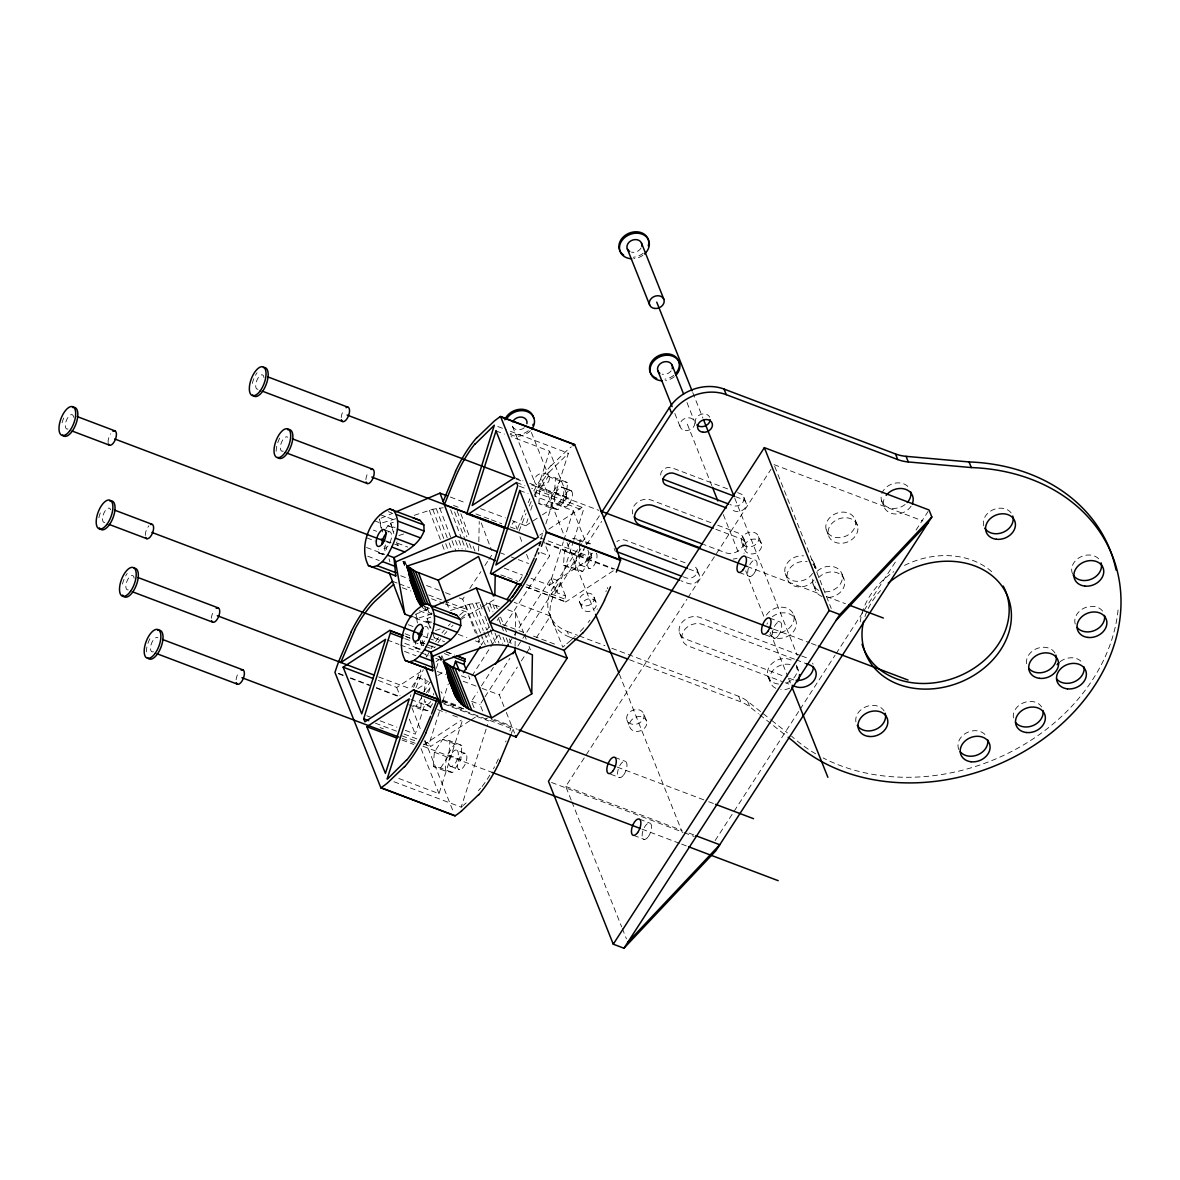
<?xml version="1.0" encoding="UTF-8"?>
<svg xmlns="http://www.w3.org/2000/svg" width="1180" height="1180" viewBox="0 0 1180 1180"><rect width="100%" height="100%" fill="white"/><g stroke="black" fill="none" stroke-linecap="round" stroke-linejoin="round"><path stroke-width="0.75" stroke-dasharray="5 3.75" d="M515.07 646.316L515.232 637.274M515.262 635.474L515.645 612.715L507.415 609.603M478.638 550.942L478.785 543.567M478.829 541.723L479.242 521.457M420.036 649.649L415.183 647.82L415.552 642.451M432.618 703.649L428.016 710.773L420.714 709.269L421.717 694.961M424.461 691.628L425.331 679.105L418.045 677.6L410.67 689.002M433.325 766.513L434.329 752.206L442.618 739.388L449.919 740.878L461.896 745.406L460.893 759.728L452.604 772.546L445.303 771.042L433.325 766.513L440.627 768.003L452.604 772.546M445.303 771.042L446.305 756.734L454.595 743.916L461.896 745.406M440.627 768.003L448.916 755.185L449.919 740.878M538.891 503.609L539.894 489.287L548.184 476.469L555.485 477.974L567.462 482.502L566.459 496.824L558.155 509.642L550.868 508.138L538.891 503.609L546.178 505.099L558.155 509.642M550.868 508.138L551.871 493.83L560.161 481.012L567.462 482.502M546.178 505.099L554.482 492.281L555.485 477.974M591.416 553.228L591.033 558.597L582.743 571.415L575.457 569.911L563.465 565.382L564.468 551.075L570.928 541.104M575.457 569.911L576.445 555.603L582.905 545.632M563.465 565.382L570.766 566.872L579.056 554.054L579.557 546.9M579.69 545.116L580.058 539.747L572.772 538.257L584.749 542.785L592.036 544.275L580.058 539.747M383.249 554.674L378.397 552.83L378.677 549.231M404.268 562.624L404.534 561.724M441.409 656.478L441.069 657.614L437.824 656.39M405.256 730.332L415.286 734.137L425.818 701.2M428.591 692.542L430.803 685.595M436.349 668.264L439.122 659.605L435.774 658.337M469.728 720.832L430.435 746.616L429.21 743.562L439.86 710.272M442.662 701.51L448.252 683.987M398.81 778.461L438.99 793.668L462.811 719.136M512.341 520.675L525.734 525.749L527.947 518.817M530.72 510.144L532.387 504.937M535.159 496.279L549.57 451.202L511.073 436.63M540.853 539.466L543.611 530.852M545.824 523.95L568.421 453.253L508.108 430.42M393.987 781.735L461.188 807.164L487.65 724.402M531.015 578.303L549.423 585.28L563.288 541.945M563.834 540.204L573.259 510.748L534.761 496.175M613.261 570.796L565.736 601.992L564.586 601.372L565.53 595.959L556.96 592.729L573.215 541.93M573.775 540.175L583.289 510.394L582.065 507.326L531.664 488.24M506.323 712.44L511.751 726.084L509.878 730.995M510.365 526.973L517.253 529.584L525.012 509.967M519.038 531.28L526.029 513.448M440.612 701.805L512.99 729.196L511.324 733.547M413.634 687.35L420.744 669.842M415.921 687.748L423.296 669.709M506.028 740.922L505.63 741.955M607.715 587.507L607.213 588.687M529.156 506.102L530.071 504.052A77.777 34.545 -69.3 0 1 531.221 501.485M606.328 590.708L605.915 591.608M528.168 502.71L529.687 499.42M423.561 692.114L430.022 682.143L434.388 683.043M413.118 705.64L416.039 706.23L421.57 697.69M481.263 645.032L487.237 635.799M497.208 620.4L499.199 617.317M471.897 675.978L489.818 648.263M490.821 646.729L498.786 634.412M504.76 625.179L549.585 555.913L543.774 541.31M474.065 707.764L471.484 701.274L477.458 692.041M481.44 685.89L493.388 667.408M509.332 642.775L513.315 636.625M514.303 635.091L551.163 578.126L559.718 581.371L565.53 595.959M574.601 638.955L569.453 637.008L567.211 631.389A40.843 32.907 -21.7 0 1 553.405 586.888L581.401 543.626M582.404 542.077L600.399 514.259M482.62 710.994L480.039 704.519L484.021 698.354M485.01 696.82L509.908 658.337M517.887 646.021L521.87 639.87M522.858 638.321L525.852 633.704M526.841 632.17L559.718 581.371M569.453 637.008A40.843 32.907 -21.7 0 1 555.647 592.508L585.634 546.148M586.637 544.6L601.638 521.427M503.993 706.599L499.347 694.917L517.356 667.084M521.368 660.903L525.365 654.708M526.369 653.159L530.366 646.979M536.369 637.702L550.381 616.049L514.2 602.346M571.223 800.158L565.766 786.455L686.908 599.234M687.911 597.685L771.012 469.271M715.139 840.558L733.134 812.755M734.137 811.206L799.111 710.803M800.099 709.254L835.086 655.18M836.089 653.646L863.082 611.933M864.085 610.385L896.062 560.957M916.049 530.056L928.055 511.515M386.007 528.566L387.866 525.734L395.079 527.46M459.566 615.223L466.528 609.323L462.722 599.234L464.743 596.166M469.773 588.525L480.85 571.681M484.877 565.559L487.9 560.972M488.904 559.438L492.93 553.317M512.076 524.245L514.082 521.177L517.253 529.584M475.481 640.902L478.933 642.215L481.956 637.613M486.986 629.973L488.992 626.904M519.215 581.003L522.224 576.4M549.084 472.266L568.421 453.253M480.525 788.166L479.626 789.243M479.331 789.597L478.416 790.644M550.986 465.805L568.214 449.27A99.415 44.147 -69.3 0 1 571.341 446.837M448.4 625.798L450.362 623.763M580.309 631.403L580.619 631.079A77.777 34.545 -69.3 0 0 583.997 627.45M451.453 626.846L452.987 625.356M575.353 636.271L574.365 637.171M573.716 637.775L572.639 638.764M572.256 639.103L571.046 640.165M466.144 802.931L465.112 803.846M570.633 640.534L565.648 644.796M464.758 804.14L463.283 805.424M461.587 617.642L467.723 612.479L475.422 632.923M462.486 806.088L461.188 807.164M564.837 645.49L562.786 647.201L550.381 616.049M525.734 525.749L540.883 515.808M542.402 514.804L568.155 497.901L549.57 451.202M539.747 535.101L542.771 533.109M548.818 529.142L582.065 507.326M549.423 585.28L591.844 557.447L589.852 552.432M378.293 680.476L396.716 687.439L423.974 669.547M436.099 661.582L439.122 659.605M417.882 688.619L427.086 682.586M437.824 675.55L443.946 671.523M423.428 744.993L461.306 720.125M471.233 719.844L477.281 715.876M485.836 719.107L487.576 717.971M460.495 619.618L480.717 607.7M482.281 606.786L494.73 599.44M417.41 622.996L415.847 614.22L429.284 608.393M381.066 518.226L392.851 513.212M432.219 613.821L417.514 618.423L411.097 616.004M395.713 518.758L381.007 523.242L374.591 520.808M429.992 627.893L427.072 618.468L432.027 616.786M450.48 610.503L469.109 604.293L479.508 602.715M435.479 630.548L440.243 628.925M393.84 533.611L390.61 523.197L395.669 521.501M414.18 515.336L432.75 509.273L443.164 507.739M398.855 535.558L403.619 533.965M499.184 606.476L486.337 602.965L490.349 613.069M431.777 622.17L424.476 620.68L431.364 623.291M415.183 647.82L422.47 649.31M378.397 552.83L385.609 554.556M450.214 766.189L459.625 769.699M570.235 490.334L561.326 487.104L571.548 490.983L562.536 487.355A8.673 3.85 -69.3 0 0 554.6 497.503A8.673 3.85 -69.3 0 0 560.338 501.102A8.673 3.85 -69.3 0 0 562.536 487.355M425.641 704.416L430.685 706.304M456.985 750.274A8.673 3.85 -69.3 0 1 454.787 764.006A8.673 3.85 -69.3 0 1 449.034 760.407A8.673 3.85 -69.3 0 1 456.985 750.274L465.23 753.356A8.673 3.85 -69.3 0 1 463.74 766.705A8.673 3.85 -69.3 0 1 457.501 764.345A8.673 3.85 -69.3 0 1 465.23 753.356M774.021 464.625L922.878 520.97M727.588 488.889L671.981 467.841A7.655 6.165 -21.7 0 0 664.001 469.021A7.655 6.165 -21.7 0 0 660.756 475.599M737.574 492.665L740.435 493.742A7.655 6.165 -21.7 0 1 743.017 502.09A7.655 6.165 -21.7 0 1 732.78 505.586L729.919 504.494M735.538 496.662L742.663 499.361A7.655 6.165 -21.7 0 1 745.259 507.71A7.655 6.165 -21.7 0 1 735.007 511.191L730.73 509.568M497.783 426.511L506.397 429.771M496.013 430.936L504.376 434.107M710.921 522.666L651.139 500.04A12.759 10.281 -21.7 0 0 637.318 502.385A12.759 10.281 -21.7 0 0 632.687 514.008M717.706 525.233L738.09 532.947A12.759 10.281 -21.7 0 1 742.397 546.856A12.759 10.281 -21.7 0 1 725.331 552.668L703.59 544.437M715.876 529.304L740.317 538.567A12.759 10.281 -21.7 0 1 744.02 553.346M548.184 476.469L560.161 481.012M746.63 556.872L755.79 560.338M554.482 492.281L566.459 496.824M514.583 477.635L522.961 480.806M529.658 483.328L568.155 497.901M516.088 479.021L522.991 481.632M531.605 484.906L598.85 510.35M747.147 566.489L819.569 593.894M826.457 596.505L845.426 603.688M539.894 489.287L551.871 493.83M516.53 482.517L524.938 485.703M519.436 486.219L526.162 488.771M534.555 491.942L583.289 510.394M739.226 572.492L749.92 576.533M519.702 490.467L528.065 493.638M685.093 562.801L625.208 540.13A7.655 6.165 -21.7 0 0 616.816 541.605M688.766 568.952L695.89 571.651A7.655 6.165 -21.7 0 1 698.472 580A7.655 6.165 -21.7 0 1 688.235 583.481L681.096 580.781M683.146 576.784L685.993 577.861A7.655 6.165 -21.7 0 0 696.244 574.38A7.655 6.165 -21.7 0 0 693.648 566.031M450.332 497.046L465.834 502.916M480.54 508.639L505.468 517.917M769.685 618.069L780.378 622.111M539.953 537.8L591.844 557.447M453.503 505.453L458.666 507.415M475.894 513.934L489.685 519.156M491.411 519.805L501.751 523.714M579.056 554.054L591.033 558.597M545.927 542.977L614.898 569.085M773.534 629.132L809.746 642.835M811.471 643.484L816.649 645.445M545.868 543.7L613.069 569.129M564.468 551.075L576.445 555.603M765.333 634.84L774.508 638.306M541.03 552.668L549.585 555.913M570.766 566.872L582.743 571.415M800.04 655.343L699.784 617.391A14.042 11.313 -21.7 0 0 681.008 623.792A14.042 11.313 -21.7 0 0 685.742 639.088L782.665 675.771M801.707 655.977L806.722 657.865A14.042 11.313 -21.7 0 1 808.742 658.868M794.479 659.192L702.572 624.412A14.042 11.313 -21.7 0 0 683.795 630.799A14.042 11.313 -21.7 0 0 688.545 646.109L782.119 681.524M796.146 659.827L806.176 663.632M500.999 553.081L504.435 554.379M511.338 556.99L516.501 558.937M518.226 559.6L528.566 563.509M388.294 511.619L391.701 512.917M379.665 514.421L392.557 519.303M504.244 568.17L522.651 575.147M387.866 525.734L394.754 528.345M789.346 678.294L792.694 679.562A14.042 11.313 -21.7 0 0 793.771 679.916M500.792 574.881L505.969 576.828M507.68 577.492L518.02 581.401M526.634 584.661L564.542 599.012M785.452 682.792L788.801 684.046M526.678 587.021L564.586 601.372M526.103 586.991L565.736 601.992M373.367 530.115L376.597 531.325M397.395 543.169L407.72 547.077M386.406 541.03L398.457 545.588L397.07 541.104M386.524 541.856L389.975 543.154M366.774 537.859L375.284 541.074M366.464 547.476L384.827 554.423M567.211 631.389L577.507 635.283M579.218 635.932L604.942 645.667M611.8 648.263L738.68 696.288A40.843 32.907 -21.7 0 1 747.574 701.289L761.779 712.543M367.703 556.208L379.237 560.574M629.471 659.723L740.922 701.908A40.843 32.907 -21.7 0 1 749.816 706.894L758.342 713.649M400.699 575.751L409.312 579.011M426.541 585.531L443.769 592.05M445.494 592.714L452.382 595.325M459.286 597.921L462.722 599.234M392.439 581.268L397.601 583.23M399.327 583.879L409.667 587.788M428.62 594.971L442.412 600.192M444.123 600.841L466.528 609.323M502.474 624.382L524.879 632.849M533.493 636.109L555.883 644.59M402.247 587.699L410.861 590.959M431.541 598.776L443.592 603.349M445.317 603.998L467.723 612.479M424.785 606.594L429.904 608.541M419.387 610.739L429.063 614.397M415.168 618.084L430.685 623.955M458.253 634.383L466.867 637.643M408.31 624.751L413.148 626.58M434.211 637.79L444.536 641.699M423.06 636.109L433.385 640.017M405.094 633.778L410.198 635.71M405.3 636.256L410.463 638.218M420.803 642.126L424.254 643.439M431.143 646.05L434.594 647.348M446.645 651.906L453.548 654.517M406.451 636.89L409.902 638.188M420.227 642.097L425.405 644.059M427.13 644.708L434.019 647.319M446.084 651.891L454.698 655.151M404.755 638.587L411.658 641.197M413.369 641.846L423.709 645.755M425.434 646.419L432.323 649.015M444.388 653.587L451.276 656.198M404.814 643.351L419.844 649.044M387.232 639.958L398.958 644.398M400.625 645.032L419.033 651.994M420.714 652.629L429.077 655.8M404.475 651.389L415.994 655.755M461.351 675.816L469.906 679.046L468.608 675.816M437.308 671.435L445.937 674.709M463.165 681.229L480.393 687.748M482.119 688.397L499.347 694.917M418.045 677.6L428.311 681.494M471.484 701.274L480.039 704.519M614.957 757.427L625.651 761.469M442.825 699.991L458.327 705.861M494.509 719.549L511.751 726.084M442.78 701.009L463.445 708.841M378.632 676.937L410.404 688.81M442.205 700.979L463.858 709.047M491.441 719.49L517.312 729.27M617.317 767.133L706.982 801.058M708.693 801.721L713.871 803.669M443.96 703.988L488.756 720.951M610.606 774.198L619.78 777.664M410.935 699.504L431.01 707.1M437.706 709.637L446.07 712.794M452.766 715.331L457.796 717.234M338.513 673.308L343.69 675.255M350.578 677.866L369.532 685.049M376.42 687.645L398.825 696.126M338.394 673.75L343.557 675.698M350.46 678.308L369.414 685.492M376.302 688.088L398.693 696.569M416.039 706.23L428.016 710.773M408.737 704.74L420.714 709.269M442.618 739.388L454.595 743.916M565.766 786.455L682.129 830.499M688.973 833.095L694.106 835.042M551.503 782.473L682.35 831.988M684.061 832.638L694.327 836.517M366.759 715.759L370.107 717.027M380.137 720.832L396.878 727.16M639.545 819.2L650.239 823.257M375.447 723.207L397.291 731.467M404.002 734.019L417.454 739.108M424.166 741.645L429.21 743.562M380.019 727.544L383.382 728.812M401.864 735.804L415.316 740.893M423.709 744.078L430.435 746.616M448.916 755.185L460.893 759.728M402.306 738.4L416.098 743.621M423 746.232L491.972 772.34M641.979 829.112L679.916 843.479M681.642 844.128L686.819 846.09M434.329 752.206L446.305 756.734M401.997 740.008L413.708 744.447M633.66 835.396L644.354 839.437M555.78 503.285L564.645 506.677M580.368 565.058L589.145 568.421M384.311 529.673L390.344 532.033M422.13 607.317L431.762 614.456L429.815 609.308M763.209 713.664L770.304 719.299M771.72 720.42L787.34 732.81M759.758 714.785L786.736 736.173M405.935 564.335L404.106 562.078L405.404 565.515M442.5 659.9L440.686 657.629L442.013 661.007M881.534 500.571L883.776 506.191M855.22 519.967A15.311 12.346 -21.7 0 1 836.664 537.578A15.311 12.346 -21.7 0 1 830.322 517.135A15.311 12.346 -21.7 0 1 855.22 519.967L857.462 525.572A15.311 12.346 -21.7 0 1 838.892 543.198A15.311 12.346 -21.7 0 1 832.564 522.755A15.311 12.346 -21.7 0 1 857.462 525.572M826.251 529.82L828.478 535.44M842.004 574.144L844.246 579.764M814.2 563.612L816.442 569.232M774.7 466.336L831.266 608.482M813.035 584.012L815.277 589.617M785.231 573.48L787.458 579.1M793.698 615.046L795.94 620.65M743.843 497.193L746.085 502.813M758.637 536.62A8.938 7.198 -21.7 0 1 747.81 546.9A8.938 7.198 -21.7 0 1 744.108 534.982A8.938 7.198 -21.7 0 1 758.637 536.62L761.425 543.641A8.938 7.198 -21.7 0 1 750.598 553.922A8.938 7.198 -21.7 0 1 746.896 542.004A8.938 7.198 -21.7 0 1 761.425 543.641M692.734 392.542L702.911 418.133M734.816 498.314L797.282 655.254M796.839 666.405L799.067 672.01A15.311 12.346 -21.7 0 0 796.426 667.733M743.784 538.7L746.011 544.319M686.981 402.572L694.43 421.29M741.733 542.387L744.521 549.393M687.335 424.166L711.776 485.585M723.325 514.583L738.931 553.818M745.731 570.884L764.05 616.948M770.157 632.303L787.812 676.656M788.491 678.352L790.526 683.471M674.827 413.443L680.24 427.057M767.856 676.258L770.098 681.878M697.07 569.483L699.312 575.102M747.574 701.289L749.816 706.894M738.68 696.288L740.922 701.908M679.488 632.76L682.276 639.781M614.131 548.508L615.252 551.311M573.259 510.748L586.534 544.098M643.793 714.092A8.938 7.198 -21.7 0 1 632.967 724.373A8.938 7.198 -21.7 0 1 629.279 712.455A8.938 7.198 -21.7 0 1 643.793 714.092L646.596 721.113A8.938 7.198 -21.7 0 1 635.769 731.394A8.938 7.198 -21.7 0 1 632.067 719.476A8.938 7.198 -21.7 0 1 646.596 721.113M531.398 432.47L549.01 476.72M594.027 597.05A7.655 6.165 -21.7 0 1 584.734 605.856A7.655 6.165 -21.7 0 1 581.563 595.635A7.655 6.165 -21.7 0 1 594.027 597.05L596.254 602.67A7.655 6.165 -21.7 0 1 586.976 611.476A7.655 6.165 -21.7 0 1 583.805 601.254A7.655 6.165 -21.7 0 1 596.254 602.67M541.915 479.596L564.32 535.897M567.034 542.712L594.189 610.96M619.308 674.075L682.438 832.726M512.474 426.319L534.82 482.473M626.89 719.844L629.692 726.865M579.528 601.977L581.77 607.597M551.163 578.126L556.96 592.729M553.405 586.888L555.647 592.508M548.995 612.995L551.237 618.6M515.645 612.715L523.684 632.937M524.363 634.619L526.369 639.678M529.053 646.404L530.395 649.782M495.88 605.237L497.223 608.6M500.571 617.037L503.934 625.459M504.598 627.141L506.618 632.2M509.288 638.926L511.309 643.985M571.902 801.869L621.654 926.89M622.332 928.601L626.418 938.882M492.827 604.234L495.512 610.975M498.86 619.397L500.866 624.441M501.544 626.138L503.55 631.182M506.235 637.923L508.241 642.982M489.626 603.467L492.989 611.889M503.034 637.156L505.719 643.897M499.066 634.973L502.429 643.395M495.01 633.041L499.037 643.144M480.186 604.396L482.192 609.455M484.877 616.196L486.883 621.255M487.561 622.937L489.567 627.996M490.231 629.678L495.6 643.159M476.042 602.98L486.765 629.943M487.443 631.625L492.134 643.425M472.561 603.511L483.284 630.474M483.962 632.155L487.989 642.259M469.109 604.293L480.511 632.937M481.175 634.619L485.201 644.723M465.702 605.325L477.103 633.955M477.782 635.651L481.13 644.074M512.99 729.196L514.554 733.119M427.072 618.468L430.995 628.335M441.866 655.652L443.827 660.594M439.786 656.891L441.128 660.254M439.181 655.992L441.187 661.051M415.847 614.22L418.207 621.963M411.909 707.705L421.437 731.659M424.844 740.214L453.445 812.091M396.716 687.439L400.02 695.772M409.312 719.122L415.286 734.137M421.068 748.636L438.99 793.668M519.938 536.708L522.888 544.555M526.59 554.364L529.54 562.196M481.263 522.932L491.618 550.441M460.849 513.728L469.92 537.8M473.165 546.399L475.761 553.273M457.147 510.999L466.867 536.782M469.448 543.67L472.044 550.544M454.595 511.958L465.613 541.178M466.262 542.903L468.209 548.051M450.642 509.716L461.66 538.95M462.309 540.661L465.554 549.26M458.917 540.411L462.162 549.01M455.48 540.411L458.725 548.995M439.698 508.005L451.35 538.936M451.999 540.661L455.893 550.972M436.217 508.506L448.518 541.178M449.167 542.889L452.412 551.488M432.75 509.273L445.067 541.93M445.716 543.655L448.946 552.255M429.343 510.276L441.645 542.948M442.294 544.659L445.539 553.258M478.225 640.356L478.933 642.215M446.645 602.552L449.241 609.441M427.101 607.833L429.033 612.981M424.564 606.137L426.511 611.299M390.61 523.197L393.781 531.575M404.917 561.134L406.82 566.164M403.206 561.37L404.504 564.807M402.882 561.297L404.519 565.692M432.78 633.129L435.11 640.666M396.524 542.284L397.601 545.75M425.744 654L426.629 657.053M389.031 558.774L389.901 561.857M422.116 640.224L423.487 645.578M385.506 544.953L386.642 549.556M382.704 532.018L379.385 518.949L380.978 527.947M420.552 640.548L421.806 647.569M384.164 545.971L385.447 553.169M529.614 499.361A82.541 36.654 -69.3 0 1 529.923 498.698M533.803 490.969A82.541 36.654 -69.3 0 1 550.957 465.569M410.316 696.613A99.415 44.147 -69.3 0 1 410.965 694.696M426.998 656.272A82.541 36.654 -69.3 0 1 432.809 646.065M435.671 641.61A82.541 36.654 -69.3 0 1 438.621 637.377M442.043 632.893A82.541 36.654 -69.3 0 1 444.403 630.046M388.014 531.988A8.938 3.968 -69.3 0 1 390.55 541.266A8.938 3.968 -69.3 0 1 382.438 547.402M434.697 647.599A77.777 34.545 -69.3 0 1 435.243 646.758M438.001 642.658A77.777 34.545 -69.3 0 1 440.848 638.764M444.388 634.368A77.777 34.545 -69.3 0 1 446.837 631.61M424.859 626.787A8.938 3.968 -69.3 0 1 427.588 635.224A8.938 3.968 -69.3 0 1 419.829 643.071M498.388 758.932A77.777 34.545 -69.3 0 1 493.476 768.77M489.833 775.127A77.777 34.545 -69.3 0 1 480.584 788.461M441.01 691.775A8.673 3.85 -69.3 0 1 441.999 693.235M433.694 693.442A8.673 3.85 -69.3 0 1 433.444 695.005M430.685 701.584A8.673 3.85 -69.3 0 1 424.343 699.475M426.452 692.808A8.673 3.85 -69.3 0 1 430.789 688.324M596.387 553.11A8.673 3.85 -69.3 0 1 593.909 565.545A8.673 3.85 -69.3 0 1 587.625 565.618A8.673 3.85 -69.3 0 1 592.434 553.154M587.891 549.983A8.673 3.85 -69.3 0 1 585.133 562.609A8.673 3.85 -69.3 0 1 579.026 561.975A8.673 3.85 -69.3 0 1 584.262 549.615M597.316 608.909A77.777 34.545 -69.3 0 1 597.05 609.367M589.926 620.12A77.777 34.545 -69.3 0 1 588.186 622.421M534.142 495.452A77.777 34.545 -69.3 0 1 549.039 471.971M98.899 517.725A15.311 6.8 -69.3 0 1 100.743 511.84M104.769 522.563A7.655 3.407 -69.3 0 1 103.958 513.005A7.655 3.407 -69.3 0 1 110.64 509.804M145.288 535.455A7.655 3.407 -69.3 0 1 148.901 525.823M62.068 422.765A15.311 6.8 -69.3 0 1 64.163 417.012M67.968 429.019A7.655 3.407 -69.3 0 1 65.402 424.24A7.655 3.407 -69.3 0 1 69.635 415.493A7.655 3.407 -69.3 0 1 73.632 417.322M108.132 442.574A7.655 3.407 -69.3 0 1 110.596 433.827M128.207 589.912A7.655 3.407 -69.3 0 1 127.558 579.823A7.655 3.407 -69.3 0 1 134.151 578.185M211.397 618.231A7.655 3.407 -69.3 0 1 213.89 610.842M122.454 584.056A15.311 6.8 -69.3 0 1 127.204 573.436M146.32 651.935A15.311 6.8 -69.3 0 1 150.789 637.111M153.429 651.729A7.655 3.407 -69.3 0 1 151.188 644.324A7.655 3.407 -69.3 0 1 157.869 637.805M236.103 679.754A7.655 3.407 -69.3 0 1 238.832 672.423M258.036 389.267A7.655 3.407 -69.3 0 1 257.387 379.178A7.655 3.407 -69.3 0 1 263.981 377.541M341.227 417.587A7.655 3.407 -69.3 0 1 343.719 410.198M252.284 383.412A15.311 6.8 -69.3 0 1 257.034 372.792M276.149 451.291A15.311 6.8 -69.3 0 1 280.619 436.467M283.259 451.084A7.655 3.407 -69.3 0 1 281.017 443.68A7.655 3.407 -69.3 0 1 287.699 437.161M365.889 479.582A7.655 3.407 -69.3 0 1 368.662 471.779M671.125 370.859A7.655 6.165 -21.7 0 1 662.113 374.207M674.341 376.7A15.311 12.346 -21.7 0 1 665.49 380.594M673.78 375.299A15.311 12.346 -21.7 0 1 664.93 379.193M642.894 255.293A15.311 12.346 -21.7 0 1 633.837 258.671M643.189 253.243A15.311 12.346 -21.7 0 1 633.277 257.269M641.079 247.962A7.655 6.165 -21.7 0 1 631.521 252.166M530.484 430.7A15.311 12.346 -21.7 0 1 510.158 434.461M528.36 430.715A15.311 12.346 -21.7 0 1 510.453 433.488M524.245 427.779A7.655 6.165 -21.7 0 1 515.734 429.358A7.655 6.165 -21.7 0 1 512.223 423.222M736.999 558.258A12.759 10.281 -21.7 0 1 733.193 559.04M818.537 577.758A15.311 12.346 -21.7 0 1 843.818 578.643A15.311 12.346 -21.7 0 1 827.357 597.478M822.106 596.52A15.311 12.346 -21.7 0 1 815.749 582.065M772.34 616.712A15.311 12.346 -21.7 0 1 793.594 616.683A15.311 12.346 -21.7 0 1 789.745 635.061A15.311 12.346 -21.7 0 1 768.755 633.867M767 624.176A15.311 12.346 -21.7 0 1 767.442 622.966M789.715 688.176A15.311 12.346 -21.7 0 1 780.747 689.651M775.806 688.294A15.311 12.346 -21.7 0 1 772.104 671.568A15.311 12.346 -21.7 0 1 792.237 665.122M812.843 564.129A15.311 12.346 -21.7 0 1 816.737 570.486M814.053 580.073A15.311 12.346 -21.7 0 1 794.317 586.003A15.311 12.346 -21.7 0 1 788.476 570.412A15.311 12.346 -21.7 0 1 807.15 561.65M911.093 506.117A15.311 12.346 -21.7 0 1 891.195 513.3A15.311 12.346 -21.7 0 1 884.794 497.488M864.955 616.58A76.567 61.714 -21.7 0 1 880.575 590.516M1118.065 609.986A188.874 152.22 -21.7 0 1 1009.136 752.737A188.874 152.22 -21.7 0 1 823.094 757.929M815.646 753.828A188.874 152.22 -21.7 0 1 791.603 736.187M695.743 423.34A7.655 6.165 -21.7 0 1 700.183 414.667A7.655 6.165 -21.7 0 1 709.77 417.219M817.298 571.15A15.311 12.346 -21.7 0 1 841.812 573.569A15.311 12.346 -21.7 0 1 825.13 591.859M818.743 590.428A15.311 12.346 -21.7 0 1 813.079 577.654M855.884 721.836A15.311 12.346 -21.7 0 1 866.268 706.614A15.311 12.346 -21.7 0 1 884.1 710.906M983.781 525.897A15.311 12.346 -21.7 0 1 993.132 509.731A15.311 12.346 -21.7 0 1 1011.688 513.713M1026.615 663.721A15.311 12.346 -21.7 0 1 1037.751 648.233A15.311 12.346 -21.7 0 1 1055.436 653.912M766.381 615.119A15.311 12.346 -21.7 0 1 786.868 608.143A15.311 12.346 -21.7 0 1 792.046 624.825A15.311 12.346 -21.7 0 1 771.558 631.802M796.382 665.21A15.311 12.346 -21.7 0 1 784.494 683.574M778.52 684.046A15.311 12.346 -21.7 0 1 769.508 666.479A15.311 12.346 -21.7 0 1 793.24 661.287M811.56 559.335A15.311 12.346 -21.7 0 1 814.628 567.433M812.548 573.406A15.311 12.346 -21.7 0 1 793.285 580.781A15.311 12.346 -21.7 0 1 785.688 565.957A15.311 12.346 -21.7 0 1 803.551 555.839M905.134 504.509A15.311 12.346 -21.7 0 1 883.599 504.244A15.311 12.346 -21.7 0 1 888.584 485.614A15.311 12.346 -21.7 0 1 909.456 488.402M958.883 749.58A15.311 12.346 -21.7 0 1 967.054 732.559A15.311 12.346 -21.7 0 1 986.333 736.217M1013.413 717.897A15.311 12.346 -21.7 0 1 1023.798 702.675A15.311 12.346 -21.7 0 1 1041.63 706.968M1060.097 661.685A15.311 12.346 -21.7 0 1 1081.913 662.275M1072.561 573.893A15.311 12.346 -21.7 0 1 1080.733 556.872A15.311 12.346 -21.7 0 1 1100.011 560.529M1075.231 624.058A15.311 12.346 -21.7 0 1 1084.582 607.907A15.311 12.346 -21.7 0 1 1103.153 611.889M860.205 621.949A76.567 61.714 -21.7 0 1 893.791 571.651M904.5 565.412A76.567 61.714 -21.7 0 1 993.678 573.495M812.577 663.101A14.042 11.313 -21.7 0 1 812.99 664.193M569.099 504.081A8.673 3.85 -69.3 0 0 570.943 490.511A8.673 3.85 -69.3 0 0 563.096 501.087A8.673 3.85 -69.3 0 0 569.099 504.081M685.3 430.508A7.655 6.165 -21.7 0 0 694.577 421.702A7.655 6.165 -21.7 0 0 682.129 420.301A7.655 6.165 -21.7 0 0 685.3 430.508M539.88 485.939A7.655 6.165 -21.7 0 0 549.157 477.133A7.655 6.165 -21.7 0 0 536.708 475.717A7.655 6.165 -21.7 0 0 539.88 485.939M753.887 573.687A8.673 3.85 -69.3 0 0 755.569 560.22A8.673 3.85 -69.3 0 0 747.781 571.002A8.673 3.85 -69.3 0 0 753.887 573.687M778.476 635.474A8.673 3.85 -69.3 0 0 780.157 621.993A8.673 3.85 -69.3 0 0 772.354 632.775A8.673 3.85 -69.3 0 0 778.476 635.474M648.336 836.605A8.673 3.85 -69.3 0 0 650.003 823.124A8.673 3.85 -69.3 0 0 642.215 833.906A8.673 3.85 -69.3 0 0 648.336 836.605M623.748 774.817A8.673 3.85 -69.3 0 0 625.429 761.351A8.673 3.85 -69.3 0 0 617.627 772.133A8.673 3.85 -69.3 0 0 623.748 774.817"/><path stroke-width="1.5" d="M447.559 676.892L455.878 697.321L461.336 704.121L468.917 709.21L491.573 717.942L531.752 693.87L514.981 651.744L515.041 648.13M531.752 693.87L532.401 654.841C517.061 647.879 499.243 640.902 482.473 647.437L443.827 660.594L454.595 694.755M494.803 595.856L495.231 574.336M424.52 649.693C431.555 636.846 439.653 618.645 430.302 605.134L426.26 603.806C406.628 611.668 394.902 641.92 405.315 660.564L432.736 670.742L430.936 652.127L424.52 649.693L419.461 656.183L414.239 660.387L409.357 661.892L405.315 660.564M387.556 555.19C394.754 542.299 402.808 524.156 393.722 510.424L389.725 508.949C369.886 516.53 358.351 546.827 368.425 565.589L395.787 575.899L393.973 557.624L387.556 555.19L382.468 561.591L377.261 565.677L372.408 567.049L368.425 565.589M437.603 699.062L413.487 689.931L364.9 721.821L363.676 718.753L390.949 631.02L389.784 630.385L340.725 662.6L354.708 630.12M413.487 689.931L414.637 690.551L414.667 692.911L387.099 779.125L388.397 778.048M453.297 668.234L455.539 661.228L464.094 664.458L466.026 669.326M464.094 664.458L465.038 659.06L458.71 656.478M476.882 437.765L494.11 421.231A99.415 44.147 -69.3 0 1 498.344 418.015L500.32 416.628A2.552 1.136 -69.3 0 1 500.556 416.496L546.488 531.9A2.552 1.136 -69.3 0 1 546.355 532.342L545.219 535.764A99.415 44.147 -69.3 0 1 542.623 543.11L541.384 546.325M500.556 416.496L574.66 444.536L620.577 559.94A2.552 1.136 -69.3 0 1 620.459 560.382L619.308 563.819A99.415 44.147 -69.3 0 1 616.712 571.15L616.329 572.138M540.676 541.812L540.263 542.933M437.647 698.029L431.526 713.9M438.901 701.156L425.832 732.957M539.939 543.744L539.216 545.647M510.851 734.786L499.937 761.012M538.124 548.435L536.472 552.624M538.862 552.756L538.404 553.877M430.626 716.157L425.449 728.326A77.777 34.545 -69.3 0 1 406.495 760.422M535.971 553.833L534.968 556.282M536.413 558.701L530.351 572.123M610.503 586.755L604.455 600.178M534.245 558.022L526.723 574.218M455.598 471.366L443.164 501.544L456.188 536.118L497.547 551.768M530.469 572.241A82.541 36.654 -69.3 0 1 508.728 605.016L489.936 622.273L564.025 650.327L567.138 658.16L516.102 737.043L442.013 709.003L432.603 656.331L430.936 652.127C442.913 646.271 455.981 638.734 460.79 625.518L460.495 619.544L456.645 615.105L426.26 603.806M411.731 616.771L404.829 614.161L395.58 561.916L393.973 557.624C406.068 551.827 419.18 544.275 424.077 531.015L423.856 524.952L420.065 520.395L389.725 508.949M351.08 632.215L338.822 661.228A99.415 44.147 -69.3 0 0 336.226 668.558L335.076 671.995A2.552 1.136 -69.3 0 0 334.943 672.438L380.875 787.842L454.964 815.882A2.552 1.136 -69.3 0 0 455.215 815.749L457.176 814.377A99.415 44.147 -69.3 0 0 461.41 811.162M463.342 672.733L480.275 646.566M512.15 597.316L521.103 583.451M495.379 664.325L508.329 644.324M601.402 512.725L669.385 407.646A40.843 32.907 -21.7 0 1 724.019 389.061L895.487 453.961A40.843 32.907 -21.7 0 0 906.078 456.336L969.06 461.941A188.874 152.22 -21.7 0 1 1116.073 570.029M512.902 653.72L514.893 650.637M603.629 518.33L671.626 413.266A40.843 32.907 -21.7 0 1 726.261 394.666L897.729 459.566A40.843 32.907 -21.7 0 0 908.305 461.955L971.288 467.56A188.874 152.22 -21.7 0 1 1094.981 685.078A188.874 152.22 -21.7 0 1 793.845 741.792L788.166 737.294M764.36 447.648L548.449 781.308L613.261 944.177L623.955 948.219L715.936 850.662L931.846 517.002L929.044 509.981L764.36 447.648L829.171 610.503L839.865 614.544L931.846 517.002M613.261 944.177L829.171 610.503M623.955 948.219L839.865 614.544M507.12 599.366L517.194 584.056M474.994 444.211L494.332 425.213L466.793 513.787L467.944 514.406L516.53 482.517L517.755 485.585L490.482 573.318L520.941 585.029M406.436 760.112L388.781 777.709M404.548 766.572L387.32 783.107A99.415 44.147 -69.3 0 1 383.087 786.323L381.111 787.709A2.552 1.136 -69.3 0 1 380.875 787.842M478.638 794.612L461.41 811.147M582.817 632.923L564.025 650.327M836.03 620.474L928.011 522.917M627.79 942.304L719.771 844.747L695.817 835.691M492.281 616.152L506.53 603.039A77.777 34.545 -69.3 0 0 526.855 574.395M491.559 616.757L488.697 619.161M392.439 581.268L372.718 599.455A82.541 36.654 -69.3 0 0 350.962 632.082M393.633 584.439L374.901 601.299A77.777 34.545 -69.3 0 0 354.575 629.943M573.052 445.612L574.409 444.668A2.552 1.136 -69.3 0 1 574.66 444.536M343.144 667.172L385.565 639.324L361.729 713.871L343.144 667.172L373.278 678.574M491.647 573.937L540.706 541.738M366.847 726.703L409.253 698.87L385.418 773.402L366.847 726.703L396.967 738.105M461.336 704.121L444.58 662.01L452.147 667.084L474.817 675.816L514.981 651.744M422.912 605.96L408 566.415L415.567 571.489L438.223 580.206L478.52 556.473L493.432 596.003M432.632 606.933L476.292 587.994L510.748 601.048M432.603 656.331L493.048 630.12L567.138 658.16M396.215 511.781L439.993 493.137L446.881 495.748M395.58 561.916L456.188 536.118M394.769 575.56L395.787 575.899M449.624 612.656L456.645 615.105M413.103 517.799L420.065 520.395M734.108 496.131L674.208 473.46A7.655 6.165 -21.7 0 0 663.971 476.941A7.655 6.165 -21.7 0 0 666.553 485.29L726.452 507.961M500.32 416.628L574.409 444.668M728.488 503.963L664.325 479.67A7.655 6.165 -21.7 0 1 662.703 478.77M713.148 528.286L653.381 505.66A12.759 10.281 -21.7 0 0 636.3 511.471A12.759 10.281 -21.7 0 0 640.622 525.38L700.389 547.992M267.757 376.848L348.174 407.292M702.233 543.921L638.38 519.76A12.759 10.281 -21.7 0 1 634.191 516.796M347.112 415.065L514.362 478.372M600.576 511.014L747.147 566.489M848.877 604.986L883.363 618.04M262.181 391.111L342.598 421.54M687.335 568.406L627.436 545.735A7.655 6.165 -21.7 0 0 616.609 550.352M681.716 576.253L617.553 551.96A7.655 6.165 -21.7 0 1 616.447 551.414M679.68 580.25L619.78 557.58A7.655 6.165 -21.7 0 1 618.674 557.034M546.488 531.9L620.577 559.94M546.355 532.342L620.459 560.382M292.419 438.842L372.851 469.271M371.788 477.059L535.587 539.053M616.624 569.734L771.808 628.468M818.374 646.094L908.025 680.034M473.667 515.837L444.373 504.745L455.981 476.012A77.777 34.545 -69.3 0 1 474.935 443.916M477.103 517.135L504.671 527.578M466.793 513.787L504.701 528.139M286.858 453.091L367.275 483.535M806.176 663.632L809.524 664.886A14.042 11.313 -21.7 0 1 814.259 680.196A14.042 11.313 -21.7 0 1 795.482 686.583L792.149 685.315M396.48 514.583L423.856 524.952M397.719 521.044L424.077 531.015M495.512 560.751C480.142 553.789 462.353 546.827 445.539 553.258L406.82 566.164L416.481 597.404L420.316 605.045L408.649 574.1M397.35 529.171L420.714 538.006M77.261 416.599L114.903 430.848M490.482 573.318L521.501 585.059M395.374 538.154L414.106 545.234M381.243 539.083L384.68 540.381M114.726 438.975L384.813 541.207M391.996 547.122L404.888 552.004M71.995 430.98L109.637 445.229M382.468 561.591L395.359 566.474M574.601 638.955L627.745 659.074M377.261 565.677L395.993 572.772M433.119 609.19L460.495 619.544M434.447 615.547L460.79 625.518M434.137 623.615L457.501 632.451M114.445 510.07L152.087 524.318M432.234 632.569L450.967 639.663M151.925 532.431L421.998 634.663M417.897 634.147L421.349 635.46M428.915 641.566L441.807 646.433M389.784 630.385L403.575 635.607M109.18 524.451L146.836 538.7M390.949 631.02L403 635.577M456.424 655.8L465.038 659.06M390.978 633.365L403.029 637.938M453.002 656.847L465.068 661.42M419.461 656.183L432.352 661.066M414.239 660.387L432.972 667.482M409.357 661.892L432.736 670.742M137.927 577.492L218.344 607.936M217.282 615.709L374.193 675.108M414.637 690.551L438.753 699.681M519.023 729.933L615.591 766.469M715.596 804.332L753.533 818.684M414.667 692.911L437.072 701.377M132.352 591.755L212.769 622.185M162.589 639.486L243.021 669.916M363.676 718.753L368.721 720.656M241.959 677.703L398.855 737.087M491.972 772.34L640.253 828.463M688.545 846.738L778.195 880.678M157.029 653.75L237.446 684.179M381.111 787.709L455.215 815.749M969.06 461.941L971.288 467.56M906.078 456.336L908.305 461.955M895.487 453.961L897.729 459.566M724.019 389.061L726.261 394.666M641.492 243.08L663.839 299.248M656.744 302.124L692.055 390.831M703.59 419.844L734.137 496.603M627.303 248.847L649.649 305.001M672.084 365.136L683.604 394.061M712.455 487.296L717.883 500.94M791.883 686.893L827.873 777.31M657.894 370.889L672.113 406.628M669.385 407.646L671.626 413.266M595.546 614.367L618.63 672.364M476.292 587.994L493.048 630.12M515.527 735.568L516.102 737.043M474.817 675.816L491.573 717.942M455.539 661.228L459.404 670.948M455.052 668.337L471.823 710.463M452.147 667.084L468.917 709.21M449.418 665.609L466.189 707.735M446.896 663.912L463.651 706.024M443.178 661.597L459.271 702.026M446.719 672.792L457.442 699.755M449.182 680.476L455.878 697.321M425.257 666.877L442.013 709.003M439.993 493.137L443.016 501.146M438.223 580.206L446.645 602.552M418.472 572.728L430.774 605.399M415.567 571.489L427.883 604.145M412.838 570.014L425.803 604.396M410.316 568.317L423.915 604.411M406.584 566.046L421.481 605.591M410.33 580.28L418.752 602.626M410.006 580.221L417.484 600.074M389.194 572.683L404.829 614.161M455.524 471.307A82.541 36.654 -69.3 0 1 476.853 437.515M381.863 544.26A8.938 3.968 -69.3 0 1 386.509 533.08M604.558 600.296A82.541 36.654 -69.3 0 1 582.832 633.055M499.996 761.071A82.541 36.654 -69.3 0 1 478.667 794.863M425.906 733.016A82.541 36.654 -69.3 0 1 404.578 766.823M418.635 640.224A8.938 3.968 -69.3 0 1 423.178 627.996M109.725 500.984A15.311 6.8 -69.3 0 1 112.97 517.932A15.311 6.8 -69.3 0 1 99.356 527.858M150.568 524.51A7.655 3.407 -69.3 0 1 152.618 532.77A7.655 3.407 -69.3 0 1 145.627 537.416M72.541 407.528A15.311 6.8 -69.3 0 1 76.022 423.797A15.311 6.8 -69.3 0 1 62.57 435.022M112.956 431.275A7.655 3.407 -69.3 0 1 115.566 438.93A7.655 3.407 -69.3 0 1 108.442 443.96M216.22 608.32A7.655 3.407 -69.3 0 1 219.731 611.284A7.655 3.407 -69.3 0 1 216.279 620.547A7.655 3.407 -69.3 0 1 211.618 620.665M134.122 568.155A15.311 6.8 -69.3 0 1 135.818 586.431A15.311 6.8 -69.3 0 1 122.602 595.074M157.722 630.341A15.311 6.8 -69.3 0 1 161.291 646.389A15.311 6.8 -69.3 0 1 147.898 658.027M241.177 670.137A7.655 3.407 -69.3 0 1 243.345 678.426A7.655 3.407 -69.3 0 1 236.295 682.645M346.05 407.675A7.655 3.407 -69.3 0 1 349.56 410.788A7.655 3.407 -69.3 0 1 345.917 420.124A7.655 3.407 -69.3 0 1 341.359 419.667M263.42 367.57A15.311 6.8 -69.3 0 1 266.06 384.783A15.311 6.8 -69.3 0 1 252.727 394.946M287.551 429.697A15.311 6.8 -69.3 0 1 291.121 445.745A15.311 6.8 -69.3 0 1 277.743 457.368M371.007 469.493A7.655 3.407 -69.3 0 1 373.175 477.782A7.655 3.407 -69.3 0 1 366.125 482M659.885 373.278A7.655 6.165 -21.7 0 1 658.764 365.298A7.655 6.165 -21.7 0 1 668.028 361.847A7.655 6.165 -21.7 0 1 672.231 368.676M662.304 380.801A15.311 12.346 -21.7 0 1 651.065 365.181A15.311 12.346 -21.7 0 1 672.954 356.301A15.311 12.346 -21.7 0 1 675.904 375.269M656.773 378.441A15.311 12.346 -21.7 0 1 652.171 360.918A15.311 12.346 -21.7 0 1 673.839 355.593A15.311 12.346 -21.7 0 1 675.344 373.868M631.713 258.745A15.311 12.346 -21.7 0 1 620.606 242.844A15.311 12.346 -21.7 0 1 642.952 234.51A15.311 12.346 -21.7 0 1 644.56 253.966M623.63 255.087A15.311 12.346 -21.7 0 1 621.388 239.142A15.311 12.346 -21.7 0 1 639.914 232.239A15.311 12.346 -21.7 0 1 648.307 245.882M629.692 251.473A7.655 6.165 -21.7 0 1 627.893 243.685A7.655 6.165 -21.7 0 1 636.949 239.702A7.655 6.165 -21.7 0 1 641.743 246.178M506.22 419.431A15.311 12.346 -21.7 0 1 527.224 411.599A15.311 12.346 -21.7 0 1 531.826 429.122M504.834 419.8A15.311 12.346 -21.7 0 1 520.115 409.283A15.311 12.346 -21.7 0 1 533.714 417.956M533.168 424.269A15.311 12.346 -21.7 0 1 532.8 425.154M512.666 421.88A7.655 6.165 -21.7 0 1 521.693 417.101A7.655 6.165 -21.7 0 1 526.914 423.65M799.509 674.532A15.311 12.346 -21.7 0 1 797.415 681.804M886.165 495.364A15.311 12.346 -21.7 0 1 905.311 489.213A15.311 12.346 -21.7 0 1 912.273 503.89M888.275 583.126A76.567 61.714 -21.7 0 1 1005.522 591.829A76.567 61.714 -21.7 0 1 943.794 687.232A76.567 61.714 -21.7 0 1 863.627 621.226M710.213 419.726A7.655 6.165 -21.7 0 1 704.947 426.054A7.655 6.165 -21.7 0 1 696.834 424.889M885.162 713.222A15.311 12.346 -21.7 0 1 875.811 729.373A15.311 12.346 -21.7 0 1 857.24 725.39M1012.75 516.029A15.311 12.346 -21.7 0 1 1003.398 532.195A15.311 12.346 -21.7 0 1 984.828 528.198M1055.894 655.106A15.311 12.346 -21.7 0 1 1047.25 670.933A15.311 12.346 -21.7 0 1 1028.709 668.308M910.812 491.957A15.311 12.346 -21.7 0 1 907.258 502.577M987.69 739.772A15.311 12.346 -21.7 0 1 978.028 754.699A15.311 12.346 -21.7 0 1 960.21 751.734M1042.987 710.522A15.311 12.346 -21.7 0 1 1033.326 725.449A15.311 12.346 -21.7 0 1 1015.508 722.485M1084.007 666.862A15.311 12.346 -21.7 0 1 1074.331 681.789A15.311 12.346 -21.7 0 1 1056.513 678.839M1057.118 664.65A15.311 12.346 -21.7 0 1 1058.976 662.629M1101.073 562.845A15.311 12.346 -21.7 0 1 1091.721 578.997A15.311 12.346 -21.7 0 1 1073.151 575.014M1104.51 615.444A15.311 12.346 -21.7 0 1 1094.848 630.371A15.311 12.346 -21.7 0 1 1077.03 627.406M1003.207 586.091A76.567 61.714 -21.7 0 1 958.322 676.465A76.567 61.714 -21.7 0 1 862.034 644.206M813.389 666.508A14.042 11.313 -21.7 0 1 796.205 680.373M496.013 430.936L472.177 505.468L514.583 477.635L496.013 430.936M519.702 490.467L495.866 565.014L538.287 537.166L519.702 490.467M382.615 543.523A8.938 3.968 -69.3 0 0 384.311 529.673A8.938 3.968 -69.3 0 0 376.287 540.809A8.938 3.968 -69.3 0 0 382.615 543.523M419.416 638.277A8.938 3.968 -69.3 0 0 420.995 624.5A8.938 3.968 -69.3 0 0 413.015 635.769A8.938 3.968 -69.3 0 0 419.416 638.277M106.746 524.569A15.311 6.8 -69.3 0 0 110.433 500.409A15.311 6.8 -69.3 0 0 96.465 518.536A15.311 6.8 -69.3 0 0 106.746 524.569M69.546 431.098A15.311 6.8 -69.3 0 0 73.234 406.938A15.311 6.8 -69.3 0 0 59.266 425.08A15.311 6.8 -69.3 0 0 69.546 431.098M130.478 591.372A15.311 6.8 -69.3 0 0 133.443 567.61A15.311 6.8 -69.3 0 0 119.682 586.622A15.311 6.8 -69.3 0 0 130.478 591.372M155.141 653.366A15.311 6.8 -69.3 0 0 158.105 629.604A15.311 6.8 -69.3 0 0 144.358 648.617A15.311 6.8 -69.3 0 0 155.141 653.366M260.308 390.727A15.311 6.8 -69.3 0 0 263.273 366.965A15.311 6.8 -69.3 0 0 249.511 385.978A15.311 6.8 -69.3 0 0 260.308 390.727M284.97 452.722A15.311 6.8 -69.3 0 0 287.935 428.959A15.311 6.8 -69.3 0 0 274.188 447.972A15.311 6.8 -69.3 0 0 284.97 452.722M654.708 308.467A7.655 6.165 -21.7 0 0 663.986 299.661A7.655 6.165 -21.7 0 0 651.537 298.245A7.655 6.165 -21.7 0 0 654.708 308.467M702.956 432.234A7.655 6.165 -21.7 0 0 712.233 423.428A7.655 6.165 -21.7 0 0 699.784 422.027A7.655 6.165 -21.7 0 0 702.956 432.234M868.834 736.453A15.311 12.346 -21.7 0 0 887.39 718.827A15.311 12.346 -21.7 0 0 862.492 716.009A15.311 12.346 -21.7 0 0 868.834 736.453M996.422 539.26A15.311 12.346 -21.7 0 0 1014.992 521.649A15.311 12.346 -21.7 0 0 990.079 518.817A15.311 12.346 -21.7 0 0 996.422 539.26M1039.565 678.338A15.311 12.346 -21.7 0 0 1058.136 660.712A15.311 12.346 -21.7 0 0 1033.223 657.894A15.311 12.346 -21.7 0 0 1039.565 678.338M971.066 761.764A15.311 12.346 -21.7 0 0 989.637 744.138A15.311 12.346 -21.7 0 0 964.724 741.32A15.311 12.346 -21.7 0 0 971.066 761.764M1026.364 732.514A15.311 12.346 -21.7 0 0 1044.919 714.903A15.311 12.346 -21.7 0 0 1020.022 712.071A15.311 12.346 -21.7 0 0 1026.364 732.514M1067.384 688.855A15.311 12.346 -21.7 0 0 1085.939 671.243A15.311 12.346 -21.7 0 0 1061.041 668.411A15.311 12.346 -21.7 0 0 1067.384 688.855M1084.745 586.077A15.311 12.346 -21.7 0 0 1103.315 568.465A15.311 12.346 -21.7 0 0 1078.402 565.633A15.311 12.346 -21.7 0 0 1084.745 586.077M1087.886 637.436A15.311 12.346 -21.7 0 0 1106.442 619.825A15.311 12.346 -21.7 0 0 1081.544 616.993A15.311 12.346 -21.7 0 0 1087.886 637.436M743.194 569.645A8.673 3.85 -69.3 0 0 744.875 556.178A8.673 3.85 -69.3 0 0 737.087 566.946A8.673 3.85 -69.3 0 0 743.194 569.645M767.782 631.418A8.673 3.85 -69.3 0 0 769.463 617.951A8.673 3.85 -69.3 0 0 761.661 628.719A8.673 3.85 -69.3 0 0 767.782 631.418M637.643 832.549A8.673 3.85 -69.3 0 0 639.309 819.082A8.673 3.85 -69.3 0 0 631.521 829.85A8.673 3.85 -69.3 0 0 637.643 832.549M613.054 770.776A8.673 3.85 -69.3 0 0 614.736 757.309A8.673 3.85 -69.3 0 0 606.933 768.077A8.673 3.85 -69.3 0 0 613.054 770.776"/></g></svg>
